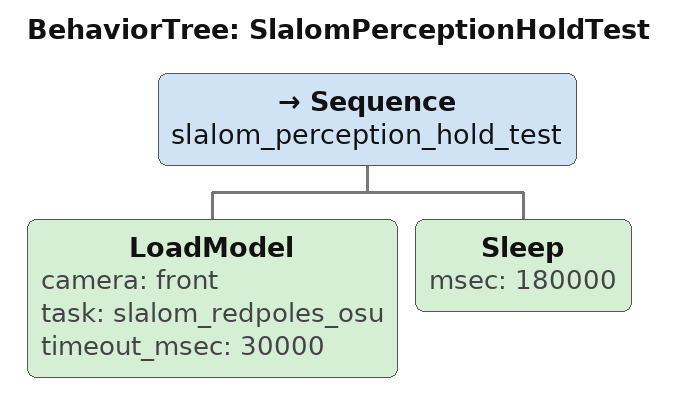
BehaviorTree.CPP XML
<?xml version="1.0" encoding="UTF-8"?>
<!-- Holds still for three minutes with the slalom model loaded, to watch its
     detections without any motion in the way. -->
<root BTCPP_format="4" main_tree_to_execute="SlalomPerceptionHoldTest">
  <BehaviorTree ID="SlalomPerceptionHoldTest">
    <Sequence name="slalom_perception_hold_test">
      <LoadModel camera="front" task="slalom_redpoles_osu" timeout_msec="30000"/>
      <Sleep msec="180000"/>
    </Sequence>
  </BehaviorTree>
</root>
